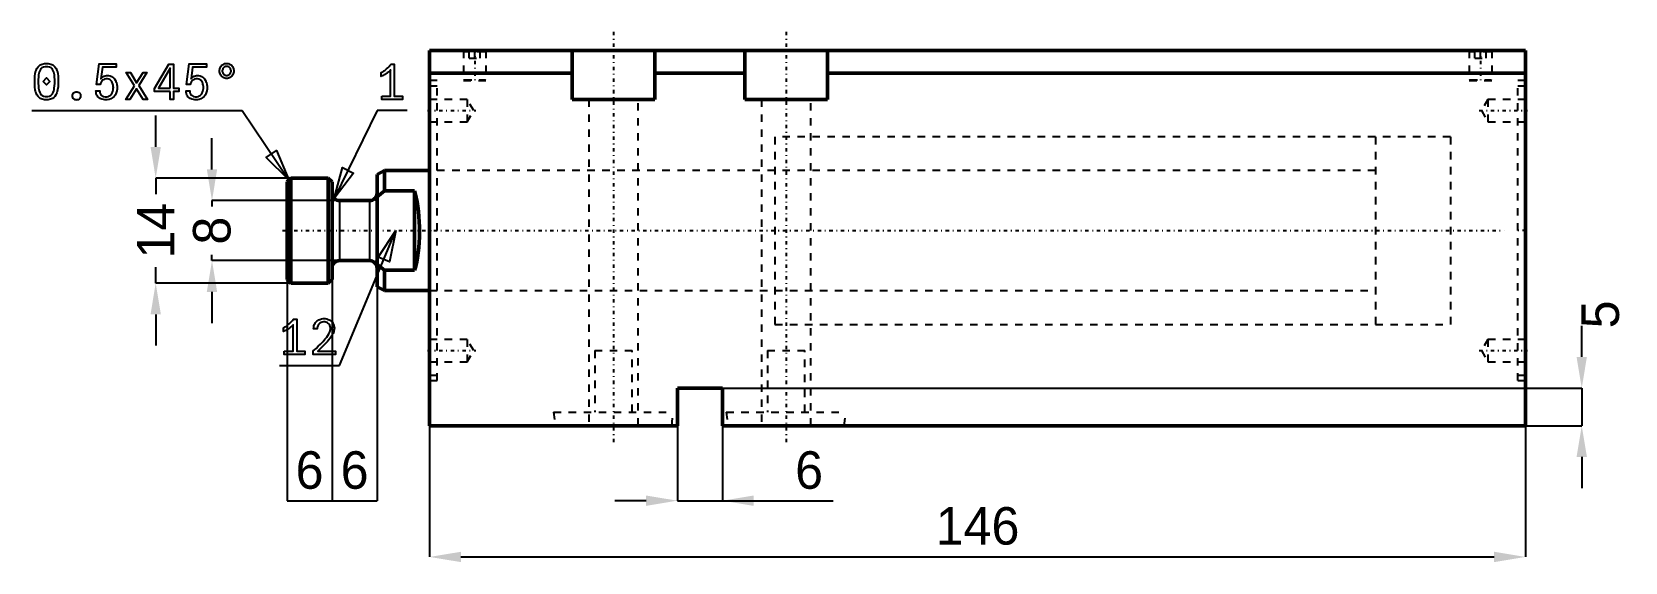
# Model space of a CAD drawing. Header units: millimetres. Extents: x -53 to 159, y -44 to 26.
import ezdxf

# ---------------------------------------------------------------- set-up
doc = ezdxf.new("R2010")
doc.units = ezdxf.units.MM
doc.linetypes.add('Center', pattern=[1.5, 0.45, -0.5, 0.05, -0.5])
doc.linetypes.add('Dashed', pattern=[2, 1, -1])
for name, color, linetype, lineweight in [('2d ConnectionPoints', 7, 'Continuous', 50), ('AM_0', 7, 'Continuous', 50), ('AM_4', 3, 'Continuous', 25), ('AM_5', 3, 'Continuous', 25), ('AM_7', 7, 'Center', 25), ('AM_9', 6, 'Dashed', 25)]:
    doc.layers.add(name, color=color, linetype=linetype, lineweight=lineweight)
doc.dimstyles.new('ISO-25', dxfattribs={"dimtxt": 2.5, "dimasz": 2.5, "dimexe": 1.25, "dimexo": 0.625, "dimtad": 1, "dimtxsty": 'Standard', "dimcen": 2.5, "dimadec": 0, "dimazin": 0, "dimtfac": 1, "dimtmove": 0, "dimatfit": 3, "dimfxl": 0, "dimarcsym": 0})

# ---------------------------------------------------------------- blocks, each defined once
blk = doc.blocks.new('1_JECX_MF_TLA_25_80_0_rod__0_in_JECX_MF_160_TLA_25_80_0__2')
at = {"layer": 'AM_0'}
for p, q in [((-18.5, 7), (-19, 6.5)), ((-19, 6.5), (-19, -6.5)), ((-13.5, 7), (-18.5, 7)), ((-18.5, 7), (-18.5, -7)), ((-13, 6.5), (-13.5, 7)), ((-13.5, 7), (-13.5, -7)), ((-13, 6.5), (-13, -6.5)), ((-6, 8), (-7, 7.5)), ((-7, 7.5), (-7, -7.5)), ((0, 8), (-6, 8)), ((-6, 8), (-6, 5.29)), ((-6, 5.29), (-7, 4.5)), ((-2, 5.29), (-6, 5.29)), ((-2, 5.29), (-2, -5.29)), ((-8, 4), (-12, 4)), ((-12, -4), (-8, -4)), ((-7, -4.5), (-6, -5.29)), ((-6, -5.29), (-2, -5.29)), ((-6, -5.29), (-6, -8)), ((-19, -6.5), (-18.5, -7)), ((-18.5, -7), (-13.5, -7)), ((-13.5, -7), (-13, -6.5)), ((-7, -7.5), (-6, -8)), ((-6, -8), (0, -8))]:
    blk.add_line(p, q, dxfattribs=at)
blk.add_lwpolyline([(-2, -5.29), (-1.86, -4.75), (-1.73, -4.17), (-1.62, -3.56), (-1.53, -2.92), (-1.46, -2.26), (-1.4, -1.58), (-1.37, -0.89), (-1.35, -0.2), (-1.36, 0.5), (-1.38, 1.19), (-1.42, 1.88), (-1.49, 2.55), (-1.57, 3.2), (-1.67, 3.83), (-1.78, 4.43), (-1.92, 4.99), (-2, 5.29)], dxfattribs=at)
for centre, start, end in [((-12, 5), 180, 270), ((-8, 5), 270, 360), ((-12, -5), 90, 180), ((-8, -5), 0, 90)]:
    blk.add_arc(centre, 1, start, end, dxfattribs=at)
at = {"layer": 'AM_4'}
for p, q in [((-12, 4), (-12, -4)), ((-8, 4), (-8, -4))]:
    blk.add_line(p, q, dxfattribs=at)
at = {"layer": 'AM_7'}
blk.add_line((-19.6, 0), (143.15, 0), dxfattribs=at)
at = {"layer": 'AM_9'}
for p, q in [((136, 12.5), (126, 12.5)), ((126, 12.5), (126, -12.5)), ((136, 12.5), (136, -12.5)), ((126, 8), (0, 8)), ((0, -8), (126, -8)), ((126, -12.5), (136, -12.5))]:
    blk.add_line(p, q, dxfattribs=at)
blk = doc.blocks.new('2_JECX_MF_EXLA_25_80_0_body__0_in_JECX_MF_160_TLA_25_80_0__2')
at = {"layer": 'AM_0'}
for p, q in [((0, -26), (0, 24)), ((146, 24), (0, 24)), ((19, 17.5), (19, 24)), ((30, 17.5), (30, 24)), ((42, 24), (42, 17.5)), ((53, 17.5), (53, 24)), ((146, -26), (146, 24)), ((19, 21), (0, 21)), ((42, 21), (30, 21)), ((146, 21), (53, 21)), ((19, 17.5), (30, 17.5)), ((42, 17.5), (53, 17.5)), ((33, -21), (33, -26)), ((39, -21), (33, -21)), ((39, -26), (39, -21)), ((33, -26), (0, -26)), ((146, -26), (39, -26))]:
    blk.add_line(p, q, dxfattribs=at)
at = {"layer": 'AM_5', "linetype": 'Dashed'}
for p, q in [((4.5, 24), (4.5, 20)), ((7.5, 24), (7.5, 20)), ((138.5, 24), (138.5, 20)), ((141.5, 24), (141.5, 20))]:
    blk.add_line(p, q, dxfattribs=at)
at = {"layer": 'AM_7'}
for p, q in [((24.5, 26.5), (24.5, -28.5)), ((47.5, 26.5), (47.5, -28.5)), ((6, 24.2), (6, 19.8)), ((140, 24.2), (140, 19.8)), ((-0.29, 16), (6.16, 16)), ((139.84, 16), (146.29, 16)), ((146.05, 0), (144.95, 0)), ((-0.29, -16), (6.16, -16)), ((139.84, -16), (146.29, -16))]:
    blk.add_line(p, q, dxfattribs=at)
at = {"layer": 'AM_9'}
for p, q in [((4.5, 24), (4.65, 23.85)), ((4.8, 24), (4.65, 23.85)), ((7.35, 23.85), (4.65, 23.85)), ((5.25, 23), (5.25, 24)), ((6, 23), (6, 24)), ((6.75, 23), (6.75, 24)), ((7.35, 23.85), (7.2, 24)), ((7.35, 23.85), (7.5, 24)), ((138.5, 24), (138.65, 23.85)), ((138.8, 24), (138.65, 23.85)), ((141.35, 23.85), (138.65, 23.85)), ((139.25, 23), (139.25, 24)), ((140, 23), (140, 24)), ((140.75, 23), (140.75, 24)), ((141.35, 23.85), (141.2, 24)), ((141.35, 23.85), (141.5, 24)), ((5.25, 23), (6.75, 23)), ((139.25, 23), (140.75, 23)), ((1, 20), (0, 20)), ((1, 19.25), (0, 19.25)), ((1, -20), (1, 20)), ((4.6, 20.1), (4.5, 20)), ((4.5, 20), (7.5, 20)), ((4.6, 20.1), (4.6, 20)), ((4.6, 20.1), (7.4, 20.1)), ((7.4, 20), (7.4, 20.1)), ((7.5, 20), (7.4, 20.1)), ((138.6, 20.1), (138.5, 20)), ((138.5, 20), (141.5, 20)), ((138.6, 20.1), (138.6, 20)), ((138.6, 20.1), (141.4, 20.1)), ((141.4, 20), (141.4, 20.1)), ((141.5, 20), (141.4, 20.1)), ((145, -20), (145, 20)), ((146, 20), (145, 20)), ((146, 19.25), (145, 19.25)), ((5, 17.5), (0, 17.5)), ((5.87, 16), (5, 17.5)), ((5, 17.5), (5, 14.5)), ((21.2, 17.5), (21.2, -26)), ((27.8, -26), (27.8, 17.5)), ((44.2, 17.5), (44.2, -26)), ((50.8, -26), (50.8, 17.5)), ((141, 17.5), (140.13, 16)), ((146, 17.5), (141, 17.5)), ((141, 17.5), (141, 14.5)), ((5, 14.5), (5.87, 16)), ((140.13, 16), (141, 14.5)), ((0, 14.5), (5, 14.5)), ((141, 14.5), (146, 14.5)), ((136, 12.5), (46, 12.5)), ((46, 12.5), (46, -12.5)), ((136, 12.5), (136, -12.5)), ((46, 8), (0, 8)), ((0, -8), (46, -8)), ((46, -12.5), (136, -12.5)), ((5, -14.5), (0, -14.5)), ((5.87, -16), (5, -14.5)), ((5, -14.5), (5, -17.5)), ((141, -14.5), (140.13, -16)), ((146, -14.5), (141, -14.5)), ((141, -14.5), (141, -17.5)), ((5, -17.5), (5.87, -16)), ((22, -16), (27, -16)), ((22, -16), (22, -24.2)), ((27, -24.2), (27, -16)), ((45, -16), (50, -16)), ((45, -16), (45, -24.2)), ((50, -24.2), (50, -16)), ((140.13, -16), (141, -17.5)), ((0, -17.5), (5, -17.5)), ((141, -17.5), (146, -17.5)), ((0, -19.25), (1, -19.25)), ((0, -20), (1, -20)), ((145, -19.25), (146, -19.25)), ((145, -20), (146, -20)), ((16.52, -24.2), (32.48, -24.2)), ((16.52, -24.2), (16.75, -26)), ((32.25, -26), (32.48, -24.2)), ((39.52, -24.2), (55.48, -24.2)), ((39.52, -24.2), (39.75, -26)), ((55.25, -26), (55.48, -24.2))]:
    blk.add_line(p, q, dxfattribs=at)
blk = doc.blocks.new('*D3')
at = {"layer": 'AM_5', "color": 0, "lineweight": -2}
for p, q in [((0, -26), (0, -43.5)), ((146, -26), (146, -43.5)), ((4.17, -43.5), (141.83, -43.5))]:
    blk.add_line(p, q, dxfattribs=at)
at = {"layer": 'AM_5', "color": 0}
for points in [[(4.17, -42.81), (4.17, -44.19), (0, -43.5)], [(141.83, -44.19), (141.83, -42.81), (146, -43.5)]]:
    blk.add_solid(points, dxfattribs=at)
at = {"layer": 'Defpoints', "color": 0}
for p in [(0, -26), (146, -26), (146, -43.5)]:
    blk.add_point(p, dxfattribs=at)
at = {"layer": 'AM_5', "color": 0, "insert": (73, -39.39), "char_height": 5, "attachment_point": 5}
blk.add_mtext('146', dxfattribs=at)
blk = doc.blocks.new('*D4')
at = {"layer": 'AM_5', "color": 0, "lineweight": -2}
for p, q in [((-7, -5), (-7, -36)), ((-13, -6.5), (-13, -36)), ((-13, -36), (-7, -36))]:
    blk.add_line(p, q, dxfattribs=at)
at = {"layer": 'Defpoints', "color": 0}
for p in [(-7, -5), (-13, -6.5), (-7, -36)]:
    blk.add_point(p, dxfattribs=at)
at = {"layer": 'AM_5', "color": 0, "insert": (-10, -31.95), "char_height": 5, "attachment_point": 5}
blk.add_mtext('6', dxfattribs=at)
blk = doc.blocks.new('*D5')
at = {"layer": 'AM_5', "color": 0, "lineweight": -2}
for p, q in [((-19, -6.5), (-19, -36)), ((-13, -6.5), (-13, -36)), ((-19, -36), (-13, -36))]:
    blk.add_line(p, q, dxfattribs=at)
at = {"layer": 'Defpoints', "color": 0}
for p in [(-19, -6.5), (-13, -6.5), (-13, -36)]:
    blk.add_point(p, dxfattribs=at)
at = {"layer": 'AM_5', "color": 0, "insert": (-16, -31.95), "char_height": 5, "attachment_point": 5}
blk.add_mtext('6', dxfattribs=at)
blk = doc.blocks.new('*D6')
at = {"layer": 'AM_5', "color": 0, "lineweight": -2}
for p, q in [((-36.5, 11.17), (-36.5, 15.33)), ((-18.5, 7), (-36.5, 7)), ((-36.5, 7), (-36.5, 4.85)), ((-36.5, -7), (-36.5, -4.85)), ((-18.5, -7), (-36.5, -7)), ((-36.5, -11.17), (-36.5, -15.33))]:
    blk.add_line(p, q, dxfattribs=at)
at = {"layer": 'AM_5', "color": 0}
for points in [[(-37.19, 11.17), (-35.81, 11.17), (-36.5, 7)], [(-35.81, -11.17), (-37.19, -11.17), (-36.5, -7)]]:
    blk.add_solid(points, dxfattribs=at)
at = {"layer": 'Defpoints', "color": 0}
for p in [(-36.5, 7), (-18.5, 7), (-18.5, -7)]:
    blk.add_point(p, dxfattribs=at)
at = {"layer": 'AM_5', "color": 0, "insert": (-36.5, 0), "char_height": 5, "attachment_point": 5, "rotation": 90}
blk.add_mtext('14', dxfattribs=at)
blk = doc.blocks.new('*D7')
at = {"layer": 'AM_5', "color": 0, "lineweight": -2}
for p, q in [((-29, 8.17), (-29, 12.33)), ((-12, 4), (-29, 4)), ((-29, 4), (-29, 3.22)), ((-29, -4), (-29, -3.22)), ((-12, -4), (-29, -4)), ((-29, -8.17), (-29, -12.33))]:
    blk.add_line(p, q, dxfattribs=at)
at = {"layer": 'AM_5', "color": 0}
for points in [[(-29.69, 8.17), (-28.31, 8.17), (-29, 4)], [(-28.31, -8.17), (-29.69, -8.17), (-29, -4)]]:
    blk.add_solid(points, dxfattribs=at)
at = {"layer": 'Defpoints', "color": 0}
for p in [(-29, 4), (-12, 4), (-12, -4)]:
    blk.add_point(p, dxfattribs=at)
at = {"layer": 'AM_5', "color": 0, "insert": (-29, 0), "char_height": 5, "attachment_point": 5, "rotation": 90}
blk.add_mtext('8', dxfattribs=at)
blk = doc.blocks.new('*D8')
at = {"layer": 'AM_5', "color": 0, "lineweight": -2}
for p, q in [((33, -21), (33, -36)), ((39, -26), (39, -36)), ((28.83, -36), (24.67, -36)), ((33, -36), (39, -36)), ((39, -36), (53.78, -36)), ((43.17, -36), (47.33, -36))]:
    blk.add_line(p, q, dxfattribs=at)
at = {"layer": 'AM_5', "color": 0}
for points in [[(28.83, -36.69), (28.83, -35.31), (33, -36)], [(43.17, -35.31), (43.17, -36.69), (39, -36)]]:
    blk.add_solid(points, dxfattribs=at)
at = {"layer": 'Defpoints', "color": 0}
for p in [(33, -21), (39, -26), (39, -36)]:
    blk.add_point(p, dxfattribs=at)
at = {"layer": 'AM_5', "color": 0, "insert": (50.56, -31.95), "char_height": 5, "attachment_point": 5}
blk.add_mtext('6', dxfattribs=at)
blk = doc.blocks.new('*D9')
at = {"layer": 'AM_5', "color": 0, "lineweight": -2}
for p, q in [((153.5, -16.83), (153.5, -12.67)), ((33, -21), (153.5, -21)), ((153.5, -21), (153.5, -26)), ((39, -26), (153.5, -26)), ((153.5, -30.17), (153.5, -34.33))]:
    blk.add_line(p, q, dxfattribs=at)
at = {"layer": 'AM_5', "color": 0}
for points in [[(152.81, -16.83), (154.19, -16.83), (153.5, -21)], [(154.19, -30.17), (152.81, -30.17), (153.5, -26)]]:
    blk.add_solid(points, dxfattribs=at)
at = {"layer": 'Defpoints', "color": 0}
for p in [(33, -21), (39, -26), (153.5, -26)]:
    blk.add_point(p, dxfattribs=at)
at = {"layer": 'AM_5', "color": 0, "insert": (156, -11.17), "char_height": 5, "attachment_point": 5, "rotation": 90}
blk.add_mtext('5', dxfattribs=at)

msp = doc.modelspace()

# ---------------------------------------------------------------- linework, layer by layer
at = {"layer": '2d ConnectionPoints'}
msp.add_point((0, 0), dxfattribs=at)
at = {"layer": 'AM_5'}
for p, q in [((-53, 16), (-25, 16)), ((-25, 16), (-18.75, 6.75)), ((-7, 16), (-12.707, 4.293)), ((-3, 16), (-7, 16)), ((-12, -18), (-4.5, 0)), ((-20, -18), (-12, -18))]:
    msp.add_line(p, q, dxfattribs=at)
for points in [[(-51.053, 17.435), (-51.053, 17.435), (-51.299, 17.447), (-51.621, 17.51), (-51.621, 17.51), (-51.889, 17.626), (-52.038, 17.734), (-52.038, 17.734), (-52.166, 17.863), (-52.324, 18.089), (-52.324, 18.089), (-52.442, 18.355), (-52.498, 18.555), (-52.498, 18.555), (-52.541, 18.774), (-52.587, 19.145), (-52.587, 19.145), (-52.612, 19.565), (-52.617, 19.872), (-52.617, 19.872), (-52.612, 20.173), (-52.586, 20.584), (-52.586, 20.584), (-52.54, 20.949), (-52.496, 21.166), (-52.496, 21.166), (-52.439, 21.364), (-52.32, 21.628), (-52.32, 21.628), (-52.161, 21.852), (-52.033, 21.98), (-52.033, 21.98), (-51.884, 22.087), (-51.617, 22.203), (-51.617, 22.203), (-51.296, 22.266), (-51.053, 22.277), (-51.053, 22.277), (-50.809, 22.266), (-50.487, 22.203), (-50.487, 22.203), (-50.219, 22.087), (-50.07, 21.98), (-50.07, 21.98), (-49.942, 21.852), (-49.783, 21.628), (-49.783, 21.628), (-49.663, 21.365), (-49.605, 21.168), (-49.605, 21.168), (-49.562, 20.951), (-49.514, 20.586), (-49.514, 20.586), (-49.488, 20.174), (-49.484, 19.872), (-49.484, 19.872), (-49.489, 19.569), (-49.515, 19.153), (-49.515, 19.153), (-49.565, 18.784), (-49.61, 18.563), (-49.61, 18.563), (-49.67, 18.361), (-49.791, 18.093), (-49.791, 18.093), (-49.952, 17.865), (-50.082, 17.736), (-50.082, 17.736), (-50.231, 17.627), (-50.497, 17.51), (-50.497, 17.51), (-50.814, 17.447), (-51.053, 17.435)], [(-51.053, 17.864), (-51.053, 17.864), (-50.882, 17.874), (-50.656, 17.929), (-50.656, 17.929), (-50.468, 18.03), (-50.363, 18.124), (-50.363, 18.124), (-50.272, 18.235), (-50.16, 18.427), (-50.16, 18.427), (-50.077, 18.65), (-50.038, 18.816), (-50.038, 18.816), (-50.008, 18.997), (-49.975, 19.296), (-49.975, 19.296), (-49.958, 19.631), (-49.955, 19.872), (-49.955, 19.872), (-49.958, 20.129), (-49.973, 20.475), (-49.973, 20.475), (-50.002, 20.775), (-50.028, 20.95), (-50.028, 20.95), (-50.064, 21.108), (-50.142, 21.318), (-50.142, 21.318), (-50.251, 21.498), (-50.34, 21.602), (-50.34, 21.602), (-50.445, 21.688), (-50.638, 21.782), (-50.638, 21.782), (-50.873, 21.832), (-51.053, 21.842), (-51.053, 21.842), (-51.232, 21.832), (-51.466, 21.782), (-51.466, 21.782), (-51.657, 21.688), (-51.762, 21.602), (-51.762, 21.602), (-51.85, 21.498), (-51.958, 21.318), (-51.958, 21.318), (-52.036, 21.108), (-52.072, 20.95), (-52.072, 20.95), (-52.098, 20.775), (-52.127, 20.475), (-52.127, 20.475), (-52.142, 20.129), (-52.145, 19.872), (-52.145, 19.872), (-52.142, 19.628), (-52.125, 19.292), (-52.125, 19.292), (-52.094, 18.993), (-52.066, 18.813), (-52.066, 18.813), (-52.027, 18.648), (-51.946, 18.426), (-51.946, 18.426), (-51.835, 18.235), (-51.746, 18.124), (-51.746, 18.124), (-51.641, 18.03), (-51.452, 17.929), (-51.452, 17.929), (-51.226, 17.874), (-51.053, 17.864)], [(-43.118, 17.442), (-43.118, 17.442), (-43.265, 17.447), (-43.474, 17.473), (-43.474, 17.473), (-43.67, 17.522), (-43.794, 17.567), (-43.794, 17.567), (-43.91, 17.622), (-44.066, 17.726), (-44.066, 17.726), (-44.2, 17.855), (-44.277, 17.955), (-44.277, 17.955), (-44.342, 18.066), (-44.412, 18.252), (-44.412, 18.252), (-44.45, 18.464), (-44.457, 18.618), (-43.95, 18.618), (-43.95, 18.618), (-43.941, 18.472), (-43.891, 18.282), (-43.891, 18.282), (-43.799, 18.125), (-43.715, 18.04), (-43.715, 18.04), (-43.615, 17.969), (-43.443, 17.893), (-43.443, 17.893), (-43.245, 17.852), (-43.099, 17.845), (-43.099, 17.845), (-42.973, 17.851), (-42.801, 17.888), (-42.801, 17.888), (-42.649, 17.955), (-42.559, 18.017), (-42.559, 18.017), (-42.478, 18.09), (-42.373, 18.216), (-42.373, 18.216), (-42.289, 18.361), (-42.244, 18.468), (-42.244, 18.468), (-42.208, 18.582), (-42.168, 18.761), (-42.168, 18.761), (-42.147, 18.949), (-42.143, 19.079), (-42.143, 19.079), (-42.147, 19.199), (-42.168, 19.372), (-42.168, 19.372), (-42.206, 19.539), (-42.241, 19.647), (-42.241, 19.647), (-42.284, 19.748), (-42.363, 19.886), (-42.363, 19.886), (-42.461, 20.005), (-42.536, 20.074), (-42.536, 20.074), (-42.62, 20.133), (-42.758, 20.196), (-42.758, 20.196), (-42.914, 20.23), (-43.027, 20.236), (-43.027, 20.236), (-43.148, 20.229), (-43.318, 20.187), (-43.318, 20.187), (-43.475, 20.11), (-43.573, 20.038), (-43.573, 20.038), (-43.662, 19.953), (-43.772, 19.803), (-43.772, 19.803), (-43.853, 19.627), (-43.892, 19.495), (-44.386, 19.495), (-44.048, 22.226), (-41.753, 22.226), (-41.753, 21.803), (-43.586, 21.803), (-43.794, 20.24), (-43.794, 20.24), (-43.725, 20.324), (-43.618, 20.434), (-43.618, 20.434), (-43.505, 20.524), (-43.427, 20.573), (-43.427, 20.573), (-43.345, 20.613), (-43.212, 20.657), (-43.212, 20.657), (-43.066, 20.681), (-42.962, 20.685), (-42.962, 20.685), (-42.803, 20.676), (-42.58, 20.631), (-42.58, 20.631), (-42.378, 20.548), (-42.254, 20.471), (-42.254, 20.471), (-42.14, 20.379), (-41.99, 20.217), (-41.99, 20.217), (-41.867, 20.029), (-41.799, 19.887), (-41.799, 19.887), (-41.743, 19.736), (-41.682, 19.498), (-41.682, 19.498), (-41.649, 19.244), (-41.643, 19.067), (-41.643, 19.067), (-41.65, 18.88), (-41.689, 18.616), (-41.689, 18.616), (-41.761, 18.372), (-41.828, 18.22), (-41.828, 18.22), (-41.908, 18.079), (-42.051, 17.892), (-42.051, 17.892), (-42.22, 17.735), (-42.348, 17.646), (-42.348, 17.646), (-42.486, 17.573), (-42.708, 17.493), (-42.708, 17.493), (-42.948, 17.45), (-43.118, 17.442)], [(-34.576, 18.54), (-36.681, 18.54), (-36.681, 18.962), (-34.764, 22.212), (-34.121, 22.212), (-34.121, 18.979), (-33.419, 18.979), (-33.419, 18.54), (-34.121, 18.54), (-34.121, 17.5), (-34.576, 17.5), (-34.576, 18.54)], [(-34.569, 18.979), (-34.569, 21.666), (-36.123, 18.979), (-34.569, 18.979)], [(-31.118, 17.442), (-31.118, 17.442), (-31.265, 17.447), (-31.474, 17.473), (-31.474, 17.473), (-31.67, 17.522), (-31.794, 17.567), (-31.794, 17.567), (-31.91, 17.622), (-32.066, 17.726), (-32.066, 17.726), (-32.2, 17.855), (-32.277, 17.955), (-32.277, 17.955), (-32.342, 18.066), (-32.412, 18.252), (-32.412, 18.252), (-32.45, 18.464), (-32.457, 18.618), (-31.95, 18.618), (-31.95, 18.618), (-31.941, 18.472), (-31.891, 18.282), (-31.891, 18.282), (-31.799, 18.125), (-31.715, 18.04), (-31.715, 18.04), (-31.615, 17.969), (-31.443, 17.893), (-31.443, 17.893), (-31.245, 17.852), (-31.099, 17.845), (-31.099, 17.845), (-30.973, 17.851), (-30.801, 17.888), (-30.801, 17.888), (-30.649, 17.955), (-30.559, 18.017), (-30.559, 18.017), (-30.478, 18.09), (-30.373, 18.216), (-30.373, 18.216), (-30.289, 18.361), (-30.244, 18.468), (-30.244, 18.468), (-30.208, 18.582), (-30.168, 18.761), (-30.168, 18.761), (-30.147, 18.949), (-30.143, 19.079), (-30.143, 19.079), (-30.147, 19.199), (-30.168, 19.372), (-30.168, 19.372), (-30.206, 19.539), (-30.241, 19.647), (-30.241, 19.647), (-30.284, 19.748), (-30.363, 19.886), (-30.363, 19.886), (-30.461, 20.005), (-30.537, 20.074), (-30.537, 20.074), (-30.62, 20.133), (-30.758, 20.196), (-30.758, 20.196), (-30.914, 20.23), (-31.027, 20.236), (-31.027, 20.236), (-31.148, 20.229), (-31.318, 20.187), (-31.318, 20.187), (-31.475, 20.11), (-31.573, 20.038), (-31.573, 20.038), (-31.662, 19.953), (-31.771, 19.803), (-31.771, 19.803), (-31.853, 19.627), (-31.892, 19.495), (-32.386, 19.495), (-32.048, 22.226), (-29.753, 22.226), (-29.753, 21.803), (-31.586, 21.803), (-31.794, 20.24), (-31.794, 20.24), (-31.725, 20.324), (-31.618, 20.434), (-31.618, 20.434), (-31.505, 20.524), (-31.427, 20.573), (-31.427, 20.573), (-31.345, 20.613), (-31.212, 20.657), (-31.212, 20.657), (-31.066, 20.681), (-30.962, 20.685), (-30.962, 20.685), (-30.803, 20.676), (-30.58, 20.631), (-30.58, 20.631), (-30.378, 20.548), (-30.254, 20.471), (-30.254, 20.471), (-30.14, 20.379), (-29.991, 20.217), (-29.991, 20.217), (-29.867, 20.029), (-29.799, 19.887), (-29.799, 19.887), (-29.743, 19.736), (-29.682, 19.498), (-29.682, 19.498), (-29.649, 19.244), (-29.643, 19.067), (-29.643, 19.067), (-29.65, 18.88), (-29.689, 18.616), (-29.689, 18.616), (-29.761, 18.372), (-29.828, 18.22), (-29.828, 18.22), (-29.908, 18.079), (-30.051, 17.892), (-30.051, 17.892), (-30.22, 17.735), (-30.348, 17.646), (-30.348, 17.646), (-30.486, 17.573), (-30.708, 17.493), (-30.708, 17.493), (-30.948, 17.45), (-31.118, 17.442)], [(-27.044, 20.295), (-27.044, 20.295), (-27.146, 20.3), (-27.294, 20.329), (-27.294, 20.329), (-27.435, 20.381), (-27.524, 20.43), (-27.524, 20.43), (-27.609, 20.488), (-27.723, 20.589), (-27.723, 20.589), (-27.82, 20.707), (-27.876, 20.796), (-27.876, 20.796), (-27.922, 20.889), (-27.973, 21.036), (-27.973, 21.036), (-28, 21.19), (-28.006, 21.296), (-28.006, 21.296), (-28, 21.402), (-27.973, 21.556), (-27.973, 21.556), (-27.922, 21.703), (-27.876, 21.797), (-27.876, 21.797), (-27.82, 21.885), (-27.723, 22.003), (-27.723, 22.003), (-27.609, 22.104), (-27.524, 22.162), (-27.524, 22.162), (-27.435, 22.211), (-27.294, 22.263), (-27.294, 22.263), (-27.146, 22.292), (-27.044, 22.297), (-27.044, 22.297), (-26.941, 22.292), (-26.794, 22.263), (-26.794, 22.263), (-26.654, 22.211), (-26.564, 22.162), (-26.564, 22.162), (-26.48, 22.104), (-26.367, 22.004), (-26.367, 22.004), (-26.271, 21.886), (-26.216, 21.798), (-26.216, 21.798), (-26.17, 21.705), (-26.12, 21.558), (-26.12, 21.558), (-26.093, 21.403), (-26.088, 21.296), (-26.088, 21.296), (-26.093, 21.189), (-26.12, 21.034), (-26.12, 21.034), (-26.17, 20.887), (-26.216, 20.794), (-26.216, 20.794), (-26.271, 20.706), (-26.367, 20.588), (-26.367, 20.588), (-26.48, 20.488), (-26.564, 20.43), (-26.564, 20.43), (-26.654, 20.381), (-26.794, 20.329), (-26.794, 20.329), (-26.941, 20.3), (-27.044, 20.295)], [(-27.044, 20.692), (-27.044, 20.692), (-26.982, 20.695), (-26.893, 20.712), (-26.893, 20.712), (-26.808, 20.744), (-26.754, 20.773), (-26.754, 20.773), (-26.703, 20.808), (-26.635, 20.869), (-26.635, 20.869), (-26.576, 20.94), (-26.543, 20.994), (-26.543, 20.994), (-26.515, 21.051), (-26.485, 21.139), (-26.485, 21.139), (-26.468, 21.232), (-26.465, 21.296), (-26.465, 21.296), (-26.468, 21.36), (-26.485, 21.453), (-26.485, 21.453), (-26.515, 21.541), (-26.543, 21.598), (-26.543, 21.598), (-26.576, 21.652), (-26.635, 21.723), (-26.635, 21.723), (-26.703, 21.784), (-26.754, 21.819), (-26.754, 21.819), (-26.808, 21.849), (-26.893, 21.88), (-26.893, 21.88), (-26.982, 21.897), (-27.044, 21.901), (-27.044, 21.901), (-27.105, 21.897), (-27.194, 21.88), (-27.194, 21.88), (-27.28, 21.849), (-27.334, 21.819), (-27.334, 21.819), (-27.386, 21.784), (-27.455, 21.723), (-27.455, 21.723), (-27.515, 21.652), (-27.549, 21.598), (-27.549, 21.598), (-27.578, 21.541), (-27.609, 21.453), (-27.609, 21.453), (-27.625, 21.36), (-27.628, 21.296), (-27.628, 21.296), (-27.625, 21.232), (-27.609, 21.139), (-27.609, 21.139), (-27.578, 21.051), (-27.549, 20.994), (-27.549, 20.994), (-27.515, 20.94), (-27.455, 20.869), (-27.455, 20.869), (-27.386, 20.808), (-27.334, 20.773), (-27.334, 20.773), (-27.28, 20.744), (-27.194, 20.712), (-27.194, 20.712), (-27.105, 20.695), (-27.044, 20.692)], [(-6.392, 17.916), (-5.196, 17.916), (-5.196, 21.433), (-5.196, 21.433), (-5.261, 21.368), (-5.369, 21.267), (-5.369, 21.267), (-5.493, 21.161), (-5.583, 21.088), (-5.583, 21.088), (-5.677, 21.015), (-5.819, 20.913), (-5.819, 20.913), (-5.962, 20.817), (-6.058, 20.756), (-6.058, 20.756), (-6.151, 20.702), (-6.281, 20.636), (-6.281, 20.636), (-6.399, 20.589), (-6.47, 20.568), (-6.47, 21.062), (-6.47, 21.062), (-6.381, 21.104), (-6.242, 21.184), (-6.242, 21.184), (-6.094, 21.285), (-5.991, 21.363), (-5.991, 21.363), (-5.887, 21.446), (-5.737, 21.576), (-5.737, 21.576), (-5.592, 21.711), (-5.498, 21.803), (-5.498, 21.803), (-5.41, 21.894), (-5.291, 22.022), (-5.291, 22.022), (-5.19, 22.14), (-5.131, 22.212), (-4.715, 22.212), (-4.715, 17.916), (-3.63, 17.916), (-3.63, 17.5), (-6.392, 17.5), (-6.392, 17.916)], [(-51.489, 19.872), (-51.053, 20.36), (-50.618, 19.872), (-51.053, 19.43), (-51.489, 19.872)], [(-39.33, 19.284), (-40.428, 21.075), (-39.859, 21.075), (-39.04, 19.72), (-38.179, 21.075), (-37.662, 21.075), (-38.748, 19.326), (-37.61, 17.5), (-38.185, 17.5), (-39.05, 18.904), (-39.963, 17.5), (-40.49, 17.5), (-39.33, 19.284)], [(-47.053, 17.409), (-47.053, 17.409), (-47.148, 17.415), (-47.276, 17.447), (-47.276, 17.447), (-47.386, 17.506), (-47.45, 17.56), (-47.45, 17.56), (-47.504, 17.625), (-47.562, 17.736), (-47.562, 17.736), (-47.593, 17.865), (-47.599, 17.962), (-47.599, 17.962), (-47.593, 18.058), (-47.562, 18.187), (-47.562, 18.187), (-47.504, 18.298), (-47.45, 18.363), (-47.45, 18.363), (-47.386, 18.417), (-47.276, 18.476), (-47.276, 18.476), (-47.148, 18.508), (-47.053, 18.514), (-47.053, 18.514), (-46.957, 18.508), (-46.828, 18.476), (-46.828, 18.476), (-46.716, 18.417), (-46.652, 18.363), (-46.652, 18.363), (-46.597, 18.298), (-46.539, 18.187), (-46.539, 18.187), (-46.507, 18.058), (-46.501, 17.962), (-46.501, 17.962), (-46.507, 17.866), (-46.539, 17.738), (-46.539, 17.738), (-46.597, 17.627), (-46.652, 17.562), (-46.652, 17.562), (-46.716, 17.507), (-46.828, 17.447), (-46.828, 17.447), (-46.957, 17.415), (-47.053, 17.409)], [(-18.75, 6.75), (-21.773, 9.736), (-20.392, 10.669), (-18.75, 6.75)], [(-12.707, 4.293), (-11.63, 8.403), (-10.132, 7.673), (-12.707, 4.293)], [(-4.5, 0), (-5.333, -4.167), (-6.872, -3.526), (-4.5, 0)], [(-19.392, -16.084), (-18.196, -16.084), (-18.196, -12.568), (-18.196, -12.568), (-18.261, -12.632), (-18.369, -12.733), (-18.369, -12.733), (-18.493, -12.839), (-18.583, -12.912), (-18.583, -12.912), (-18.677, -12.985), (-18.819, -13.088), (-18.819, -13.088), (-18.962, -13.183), (-19.058, -13.243), (-19.058, -13.243), (-19.151, -13.298), (-19.281, -13.364), (-19.281, -13.364), (-19.399, -13.411), (-19.47, -13.432), (-19.47, -12.938), (-19.47, -12.938), (-19.381, -12.896), (-19.242, -12.816), (-19.242, -12.816), (-19.094, -12.715), (-18.991, -12.637), (-18.991, -12.637), (-18.887, -12.554), (-18.737, -12.424), (-18.737, -12.424), (-18.592, -12.289), (-18.498, -12.197), (-18.498, -12.197), (-18.41, -12.106), (-18.291, -11.978), (-18.291, -11.978), (-18.19, -11.86), (-18.131, -11.787), (-17.715, -11.787), (-17.715, -16.084), (-16.63, -16.084), (-16.63, -16.5), (-19.392, -16.5), (-19.392, -16.084)], [(-15.353, -15.889), (-15.353, -15.889), (-15.139, -15.693), (-14.834, -15.408), (-14.834, -15.408), (-14.548, -15.131), (-14.368, -14.951), (-14.368, -14.951), (-14.196, -14.77), (-13.949, -14.486), (-13.949, -14.486), (-13.716, -14.186), (-13.569, -13.978), (-13.569, -13.978), (-13.439, -13.77), (-13.298, -13.474), (-13.298, -13.474), (-13.223, -13.197), (-13.208, -13.023), (-13.208, -13.023), (-13.213, -12.925), (-13.236, -12.786), (-13.236, -12.786), (-13.279, -12.657), (-13.319, -12.577), (-13.319, -12.577), (-13.366, -12.503), (-13.45, -12.404), (-13.45, -12.404), (-13.549, -12.321), (-13.623, -12.275), (-13.623, -12.275), (-13.702, -12.236), (-13.828, -12.195), (-13.828, -12.195), (-13.962, -12.172), (-14.056, -12.168), (-14.056, -12.168), (-14.161, -12.172), (-14.308, -12.195), (-14.308, -12.195), (-14.445, -12.238), (-14.531, -12.278), (-14.531, -12.278), (-14.611, -12.326), (-14.716, -12.414), (-14.716, -12.414), (-14.806, -12.518), (-14.856, -12.598), (-14.856, -12.598), (-14.898, -12.685), (-14.944, -12.827), (-14.944, -12.827), (-14.968, -12.983), (-14.973, -13.094), (-15.46, -13.094), (-15.46, -13.094), (-15.453, -12.927), (-15.413, -12.695), (-15.413, -12.695), (-15.34, -12.485), (-15.272, -12.356), (-15.272, -12.356), (-15.191, -12.239), (-15.051, -12.085), (-15.051, -12.085), (-14.886, -11.958), (-14.763, -11.888), (-14.763, -11.888), (-14.633, -11.831), (-14.427, -11.769), (-14.427, -11.769), (-14.209, -11.735), (-14.056, -11.729), (-14.056, -11.729), (-13.914, -11.735), (-13.708, -11.766), (-13.708, -11.766), (-13.511, -11.825), (-13.384, -11.879), (-13.384, -11.879), (-13.264, -11.944), (-13.103, -12.063), (-13.103, -12.063), (-12.965, -12.207), (-12.885, -12.317), (-12.885, -12.317), (-12.818, -12.437), (-12.745, -12.633), (-12.745, -12.633), (-12.705, -12.847), (-12.698, -13), (-12.698, -13), (-12.709, -13.173), (-12.767, -13.439), (-12.767, -13.439), (-12.875, -13.713), (-12.974, -13.9), (-12.974, -13.9), (-13.088, -14.086), (-13.274, -14.355), (-13.274, -14.355), (-13.476, -14.611), (-13.619, -14.776), (-13.619, -14.776), (-13.774, -14.943), (-14.034, -15.214), (-14.034, -15.214), (-14.327, -15.51), (-14.541, -15.72), (-14.885, -16.058), (-12.558, -16.061), (-12.558, -16.5), (-15.525, -16.5), (-15.525, -16.045), (-15.353, -15.889)]]:
    msp.add_lwpolyline(points, dxfattribs=at)

# ---------------------------------------------------------------- block references
for name in ['2_JECX_MF_EXLA_25_80_0_body__0_in_JECX_MF_160_TLA_25_80_0__2', '1_JECX_MF_TLA_25_80_0_rod__0_in_JECX_MF_160_TLA_25_80_0__2']:
    msp.add_blockref(name, (0, 0))

# ---------------------------------------------------------------- dimensions: what is measured, and where the dimension line sits
for base, p1, p2, text, picture, middle in [((-36.5, 7), (-18.5, -7), (-18.5, 7), '14', '*D6', (-36.5, 0)), ((-29, 4), (-12, -4), (-12, 4), '8', '*D7', (-29, 0)), ((153.5, -26), (33, -21), (39, -26), '5', '*D9', (156, -11.167))]:
    dim = msp.add_linear_dim(base=base, p1=p1, p2=p2, angle=90, text=text, dimstyle='ISO-25', override={"dimtxt": 5, "dimasz": 4.166667, "dimexe": 0, "dimexo": 0, "dimgap": 1.5}, dxfattribs=at)
    dim.commit()
    dim.dimension.update_dxf_attribs({"geometry": picture, "text_midpoint": middle, "dimtype": 160, "text_rotation": 90})
for base, p1, p2, text, override, picture, middle in [((-7, -36), (-13, -6.5), (-7, -5), '6', {"dimtxt": 5, "dimasz": 0, "dimexe": 0, "dimexo": 0, "dimgap": 1.5}, '*D4', (-10, -36)), ((-13, -36), (-19, -6.5), (-13, -6.5), '6', {"dimtxt": 5, "dimasz": 0, "dimexe": 0, "dimexo": 0, "dimgap": 1.5}, '*D5', (-16, -36)), ((39, -36), (33, -21), (39, -26), '6', {"dimtxt": 5, "dimasz": 4.166667, "dimexe": 0, "dimexo": 0, "dimgap": 1.5}, '*D8', (50.555, -36)), ((146, -43.5), (0, -26), (146, -26), '146', {"dimtxt": 5, "dimasz": 4.166667, "dimexe": 0, "dimexo": 0, "dimgap": 1.5}, '*D3', (73, -43.5))]:
    dim = msp.add_linear_dim(base=base, p1=p1, p2=p2, text=text, dimstyle='ISO-25', override=override, dxfattribs=at)
    dim.commit()
    dim.dimension.update_dxf_attribs({"geometry": picture, "text_midpoint": middle, "dimtype": 160})

doc.saveas('drawing.dxf')
